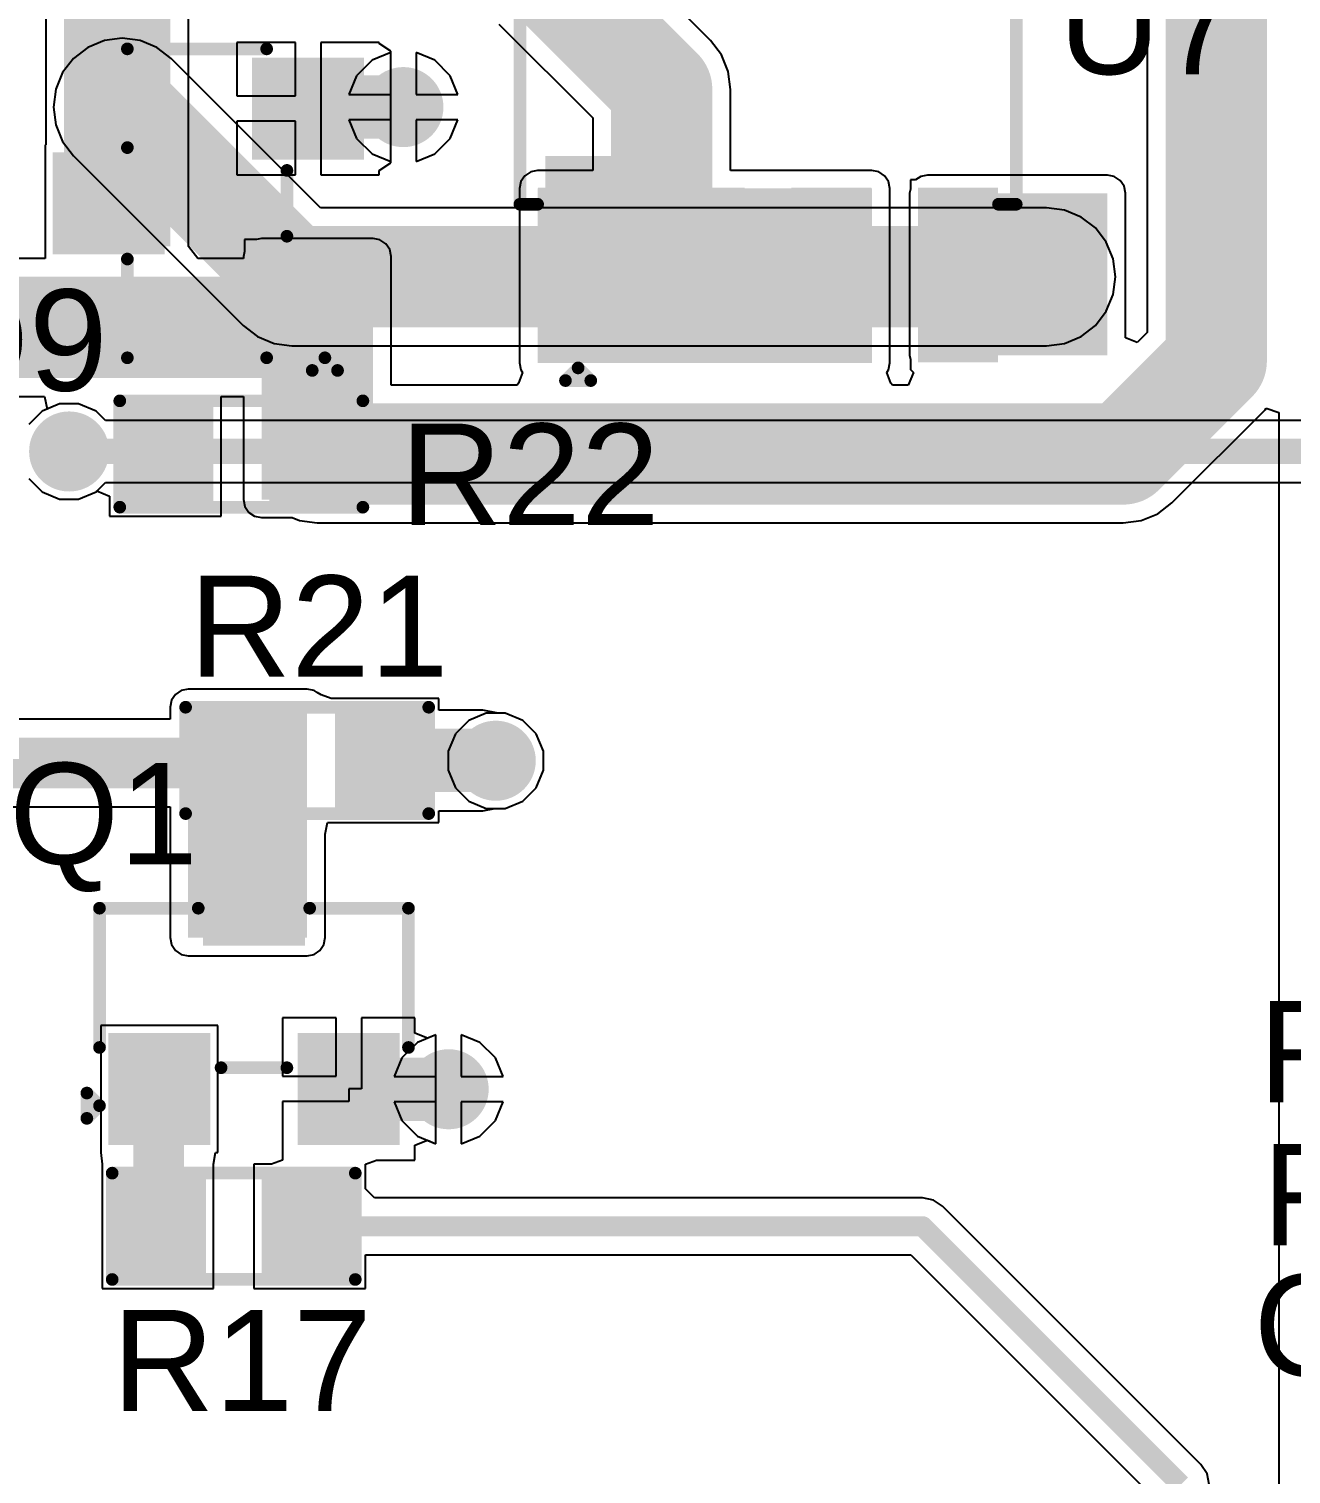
# Model space of a CAD drawing. Header units: millimetres. Extents: x -11 to 156, y -11 to 109.
# Drawn here: x 85.22 to 97.88, y 28.05 to 42.54 of the extents above; entities that cross this region are included whole.
import ezdxf

# ---------------------------------------------------------------- set-up
doc = ezdxf.new("R2010")
doc.units = ezdxf.units.MM
for name, color, linetype in [('BottomLayer', 5, 'Continuous'), ('BottomSolder', 6, 'Continuous'), ('TopLayer', 1, 'Continuous'), ('TopOverlay', 2, 'Continuous'), ('TopPaste', 8, 'Continuous'), ('TopSolder', 216, 'Continuous'), ('ViaHoleLayer', 16, 'Continuous')]:
    doc.layers.add(name, color=color, linetype=linetype)
doc.styles.add('Arial', font='', dxfattribs={"height": 0.2})
doc.styles.get('Arial').set_extended_font_data('Arial')

# ---------------------------------------------------------------- blocks, each defined once
blk = doc.blocks.new('SOIC_8_10')
at = {"layer": 'TopLayer'}
for points in [[(-1.92499996, 2.2049994), (-1.92499996, 1.6050006), (-3.474999399999999, 1.6050006), (-3.474999399999999, 2.2049994)], [(3.474999399999999, 2.2049994), (3.474999399999999, 1.6050006), (1.92499996, 1.6050006), (1.92499996, 2.2049994)], [(-1.92499996, 0.9349994), (-1.92499996, 0.3350006), (-3.474999399999999, 0.3350006), (-3.474999399999999, 0.9349994)], [(3.474999399999999, 0.9349994), (3.474999399999999, 0.3350006), (1.92499996, 0.3350006), (1.92499996, 0.9349994)], [(-1.92499996, -0.3350006), (-1.92499996, -0.9349994), (-3.474999399999999, -0.9349994), (-3.474999399999999, -0.3350006)], [(3.474999399999999, -0.3350006), (3.474999399999999, -0.9349994), (1.92499996, -0.9349994), (1.92499996, -0.3350006)], [(-1.92499996, -1.6050006), (-1.92499996, -2.2049994), (-3.474999399999999, -2.2049994), (-3.474999399999999, -1.6050006)], [(3.474999399999999, -1.6050006), (3.474999399999999, -2.2049994), (1.92499996, -2.2049994), (1.92499996, -1.6050006)]]:
    blk.add_hatch(color=1, dxfattribs=at).paths.add_polyline_path(points)
at = {"layer": 'TopOverlay'}
blk.add_hatch(color=2, dxfattribs=at).paths.add_polyline_path([(-1.83662574, 1.57479746), (-1.50642574, 1.57479746), (-1.50642574, 2.23519746), (-1.83662574, 2.23519746)])
at = {"layer": 'TopPaste'}
for points in [[(-1.92499996, 2.2049994), (-1.92499996, 1.6050006), (-3.474999399999999, 1.6050006), (-3.474999399999999, 2.2049994)], [(3.474999399999999, 2.2049994), (3.474999399999999, 1.6050006), (1.92499996, 1.6050006), (1.92499996, 2.2049994)], [(-1.92499996, 0.9349994), (-1.92499996, 0.3350006), (-3.474999399999999, 0.3350006), (-3.474999399999999, 0.9349994)], [(3.474999399999999, 0.9349994), (3.474999399999999, 0.3350006), (1.92499996, 0.3350006), (1.92499996, 0.9349994)], [(-1.92499996, -0.3350006), (-1.92499996, -0.9349994), (-3.474999399999999, -0.9349994), (-3.474999399999999, -0.3350006)], [(3.474999399999999, -0.3350006), (3.474999399999999, -0.9349994), (1.92499996, -0.9349994), (1.92499996, -0.3350006)], [(-1.92499996, -1.6050006), (-1.92499996, -2.2049994), (-3.474999399999999, -2.2049994), (-3.474999399999999, -1.6050006)], [(3.474999399999999, -1.6050006), (3.474999399999999, -2.2049994), (1.92499996, -2.2049994), (1.92499996, -1.6050006)]]:
    blk.add_hatch(color=8, dxfattribs=at).paths.add_polyline_path(points)
at = {"layer": 'TopSolder'}
for points in [[(-1.82339996, 2.3065994), (-1.82339996, 1.5034006), (-3.5765994, 1.5034006), (-3.5765994, 2.3065994)], [(3.5765994, 2.3065994), (3.5765994, 1.5034006), (1.82339996, 1.5034006), (1.82339996, 2.3065994)], [(-1.82339996, 1.0365994), (-1.82339996, 0.2334006000000001), (-3.5765994, 0.2334005999999999), (-3.5765994, 1.0365994)], [(3.5765994, 1.0365994), (3.5765994, 0.2334006000000001), (1.82339996, 0.2334005999999999), (1.82339996, 1.0365994)], [(-1.82339996, -0.2334005999999999), (-1.82339996, -1.0365994), (-3.5765994, -1.0365994), (-3.5765994, -0.2334006000000001)], [(3.5765994, -0.2334005999999999), (3.5765994, -1.0365994), (1.82339996, -1.0365994), (1.82339996, -0.2334006000000001)], [(-1.82339996, -1.5034006), (-1.82339996, -2.3065994), (-3.5765994, -2.3065994), (-3.5765994, -1.5034006)], [(3.5765994, -1.5034006), (3.5765994, -2.3065994), (1.82339996, -2.3065994), (1.82339996, -1.5034006)]]:
    blk.add_hatch(color=216, dxfattribs=at).paths.add_polyline_path(points)
at = {"layer": 'TopOverlay', "const_width": 0.127}
for points in [[(-1.990598, 2.4892), (1.990598, 2.4892)], [(-1.990598, 2.4892), (-1.990598, 2.3114)], [(1.990598, 2.4892), (1.990598, 2.3114)], [(-3.759199999999999, 2.032), (-3.759199999999999, 1.778)], [(-3.759199999999999, 2.032), (-3.6322, 1.905)], [(-3.6322, 1.905), (-3.759199999999999, 1.778)], [(-1.990598, -2.3114), (-1.990598, -2.4892)], [(1.990598, -2.3114), (1.990598, -2.4892)], [(-1.990598, -2.4892), (1.990598, -2.4892)]]:
    blk.add_lwpolyline(points, dxfattribs=at)
at = {"layer": 'TopOverlay', "const_width": 0.0635}
for points in [[(-2.022348, 2.4892, 1), (-1.958848, 2.4892, 1)], [(-2.022348, 2.4892, 1), (-1.958848, 2.4892, 1)], [(1.958848, 2.4892, 1), (2.022348, 2.4892, 1)], [(1.958848, 2.4892, 1), (2.022348, 2.4892, 1)], [(-2.022348, 2.3114, 1), (-1.958848, 2.3114, 1)], [(1.958848, 2.3114, 1), (2.022348, 2.3114, 1)], [(-3.79095, 2.032, 1), (-3.72745, 2.032, 1)], [(-3.79095, 2.032, 1), (-3.72745, 2.032, 1)], [(-3.663949999999999, 1.905, 1), (-3.600449999999999, 1.905, 1)], [(-3.663949999999999, 1.905, 1), (-3.600449999999999, 1.905, 1)], [(-3.79095, 1.778, 1), (-3.72745, 1.778, 1)], [(-3.79095, 1.778, 1), (-3.72745, 1.778, 1)], [(-2.022348, -2.3114, 1), (-1.958848, -2.3114, 1)], [(1.958848, -2.3114, 1), (2.022348, -2.3114, 1)], [(-2.022348, -2.4892, 1), (-1.958848, -2.4892, 1)], [(-2.022348, -2.4892, 1), (-1.958848, -2.4892, 1)], [(1.958848, -2.4892, 1), (2.022348, -2.4892, 1)], [(1.958848, -2.4892, 1), (2.022348, -2.4892, 1)]]:
    blk.add_lwpolyline(points, format="xyb", close=True, dxfattribs=at)
blk = doc.blocks.new('R___0603_38')
at = {"layer": 'TopLayer'}
for points in [[(-0.3809999999999999, 0.4445), (-0.3809999999999999, -0.4445), (-1.143, -0.4445), (-1.143, 0.4445)], [(1.143, 0.4445), (1.143, -0.4445), (0.3809999999999999, -0.4445), (0.3809999999999999, 0.4445)]]:
    blk.add_hatch(color=1, dxfattribs=at).paths.add_polyline_path(points)
at = {"layer": 'TopPaste'}
for points in [[(-0.3809999999999999, 0.4445), (-0.3809999999999999, -0.4445), (-1.143, -0.4445), (-1.143, 0.4445)], [(1.143, 0.4445), (1.143, -0.4445), (0.3809999999999999, -0.4445), (0.3809999999999999, 0.4445)]]:
    blk.add_hatch(color=8, dxfattribs=at).paths.add_polyline_path(points)
at = {"layer": 'TopSolder'}
for points in [[(-0.2794, 0.5460999999999999), (-0.2794, -0.5460999999999999), (-1.2446, -0.5460999999999999), (-1.2446, 0.5460999999999999)], [(1.2446, 0.5460999999999999), (1.2446, -0.5460999999999999), (0.2794, -0.5460999999999999), (0.2794, 0.5460999999999999)]]:
    blk.add_hatch(color=216, dxfattribs=at).paths.add_polyline_path(points)
at = {"layer": 'TopOverlay', "const_width": 0.127}
for points in [[(1.2192, 0.5334), (-1.2192, 0.5334)], [(-1.2192, 0.5334), (-1.2192, -0.5334)], [(1.2192, 0.5334), (1.2192, -0.5334)], [(1.2192, -0.5334), (-1.2192, -0.5334)]]:
    blk.add_lwpolyline(points, dxfattribs=at)
at = {"layer": 'TopOverlay', "const_width": 0.0635}
for points in [[(-1.25095, 0.5334, 1), (-1.18745, 0.5334, 1)], [(-1.25095, 0.5334, 1), (-1.18745, 0.5334, 1)], [(1.18745, 0.5334, 1), (1.25095, 0.5334, 1)], [(1.18745, 0.5334, 1), (1.25095, 0.5334, 1)], [(-1.25095, -0.5334, 1), (-1.18745, -0.5334, 1)], [(-1.25095, -0.5334, 1), (-1.18745, -0.5334, 1)], [(1.18745, -0.5334, 1), (1.25095, -0.5334, 1)], [(1.18745, -0.5334, 1), (1.25095, -0.5334, 1)]]:
    blk.add_lwpolyline(points, format="xyb", close=True, dxfattribs=at)
blk = doc.blocks.new('R___0603_39')
at = {"layer": 'TopLayer'}
for points in [[(-0.3809999999999999, 0.4445), (-0.3810000000000001, -0.4445), (-1.143, -0.4445), (-1.143, 0.4445)], [(1.143, 0.4445), (1.143, -0.4445), (0.3809999999999999, -0.4445), (0.3810000000000001, 0.4445)]]:
    blk.add_hatch(color=1, dxfattribs=at).paths.add_polyline_path(points)
at = {"layer": 'TopPaste'}
for points in [[(-0.3809999999999999, 0.4445), (-0.3810000000000001, -0.4445), (-1.143, -0.4445), (-1.143, 0.4445)], [(1.143, 0.4445), (1.143, -0.4445), (0.3809999999999999, -0.4445), (0.3810000000000001, 0.4445)]]:
    blk.add_hatch(color=8, dxfattribs=at).paths.add_polyline_path(points)
at = {"layer": 'TopSolder'}
for points in [[(-0.2793999999999999, 0.5460999999999999), (-0.2794, -0.5461), (-1.2446, -0.5460999999999999), (-1.2446, 0.5461)], [(1.2446, 0.5460999999999999), (1.2446, -0.5461), (0.2793999999999999, -0.5460999999999999), (0.2794, 0.5461)]]:
    blk.add_hatch(color=216, dxfattribs=at).paths.add_polyline_path(points)
at = {"layer": 'TopOverlay', "const_width": 0.127}
for points in [[(-1.2192, -0.5334), (-1.2192, 0.5334)], [(-1.2192, 0.5334), (1.2192, 0.5334)], [(1.2192, -0.5334), (1.2192, 0.5334)], [(-1.2192, -0.5334), (1.2192, -0.5334)]]:
    blk.add_lwpolyline(points, dxfattribs=at)
at = {"layer": 'TopOverlay', "const_width": 0.0635}
for points in [[(-1.25095, 0.5334, 1), (-1.18745, 0.5334, 1)], [(-1.25095, 0.5334, 1), (-1.18745, 0.5334, 1)], [(1.18745, 0.5334, 1), (1.25095, 0.5334, 1)], [(1.18745, 0.5334, 1), (1.25095, 0.5334, 1)], [(-1.25095, -0.5334, 1), (-1.18745, -0.5334, 1)], [(-1.25095, -0.5334, 1), (-1.18745, -0.5334, 1)], [(1.18745, -0.5334, 1), (1.25095, -0.5334, 1)], [(1.18745, -0.5334, 1), (1.25095, -0.5334, 1)]]:
    blk.add_lwpolyline(points, format="xyb", close=True, dxfattribs=at)
blk = doc.blocks.new('R___0603_43')
at = {"layer": 'TopLayer'}
for points in [[(-0.3809999999999999, 0.4445), (-0.3810000000000001, -0.4445), (-1.143, -0.4445), (-1.143, 0.4445)], [(1.143, 0.4445), (1.143, -0.4445), (0.3809999999999999, -0.4445), (0.3810000000000001, 0.4445)]]:
    blk.add_hatch(color=1, dxfattribs=at).paths.add_polyline_path(points)
at = {"layer": 'TopPaste'}
for points in [[(-0.3809999999999999, 0.4445), (-0.3810000000000001, -0.4445), (-1.143, -0.4445), (-1.143, 0.4445)], [(1.143, 0.4445), (1.143, -0.4445), (0.3809999999999999, -0.4445), (0.3810000000000001, 0.4445)]]:
    blk.add_hatch(color=8, dxfattribs=at).paths.add_polyline_path(points)
at = {"layer": 'TopSolder'}
for points in [[(-0.2793999999999999, 0.5460999999999999), (-0.2794, -0.5461), (-1.2446, -0.5460999999999999), (-1.2446, 0.5461)], [(1.2446, 0.5460999999999999), (1.2446, -0.5461), (0.2793999999999999, -0.5460999999999999), (0.2794, 0.5461)]]:
    blk.add_hatch(color=216, dxfattribs=at).paths.add_polyline_path(points)
at = {"layer": 'TopOverlay', "const_width": 0.127}
for points in [[(-1.2192, -0.5334), (-1.2192, 0.5334)], [(-1.2192, 0.5334), (1.2192, 0.5334)], [(1.2192, -0.5334), (1.2192, 0.5334)], [(-1.2192, -0.5334), (1.2192, -0.5334)]]:
    blk.add_lwpolyline(points, dxfattribs=at)
at = {"layer": 'TopOverlay', "const_width": 0.0635}
for points in [[(-1.25095, 0.5334, 1), (-1.18745, 0.5334, 1)], [(-1.25095, 0.5334, 1), (-1.18745, 0.5334, 1)], [(1.18745, 0.5334, 1), (1.25095, 0.5334, 1)], [(1.18745, 0.5334, 1), (1.25095, 0.5334, 1)], [(-1.25095, -0.5334, 1), (-1.18745, -0.5334, 1)], [(-1.25095, -0.5334, 1), (-1.18745, -0.5334, 1)], [(1.18745, -0.5334, 1), (1.25095, -0.5334, 1)], [(1.18745, -0.5334, 1), (1.25095, -0.5334, 1)]]:
    blk.add_lwpolyline(points, format="xyb", close=True, dxfattribs=at)
blk = doc.blocks.new('SOT_23_57')
at = {"layer": 'TopLayer'}
for points in [[(-0.41000045, 1.46000089), (0.41000045, 1.46000089), (0.41000045, 0.54000019), (-0.41000045, 0.54000019)], [(-1.36000109, -0.54000019), (-0.54000019, -0.54000019), (-0.54000019, -1.46000089), (-1.36000109, -1.46000089)], [(0.54000019, -0.54000019), (1.36000109, -0.54000019), (1.36000109, -1.46000089), (0.54000019, -1.46000089)]]:
    blk.add_hatch(color=1, dxfattribs=at).paths.add_polyline_path(points)
at = {"layer": 'TopPaste'}
for points in [[(-0.41000045, 1.46000089), (0.41000045, 1.46000089), (0.41000045, 0.54000019), (-0.41000045, 0.54000019)], [(-1.36000109, -0.54000019), (-0.54000019, -0.54000019), (-0.54000019, -1.46000089), (-1.36000109, -1.46000089)], [(0.54000019, -0.54000019), (1.36000109, -0.54000019), (1.36000109, -1.46000089), (0.54000019, -1.46000089)]]:
    blk.add_hatch(color=8, dxfattribs=at).paths.add_polyline_path(points)
at = {"layer": 'TopSolder'}
for points in [[(-0.51160045, 1.56160089), (0.51160045, 1.56160089), (0.51160045, 0.43840019), (-0.51160045, 0.43840019)], [(-1.46160109, -0.43840019), (-0.43840019, -0.43840019), (-0.43840019, -1.56160089), (-1.46160109, -1.56160089)], [(0.43840019, -0.43840019), (1.46160109, -0.43840019), (1.46160109, -1.56160089), (0.43840019, -1.56160089)]]:
    blk.add_hatch(color=216, dxfattribs=at).paths.add_polyline_path(points)
at = {"layer": 'TopOverlay', "const_width": 0.127}
for points in [[(-1.5494, 0.8128), (-1.5494, -0.5841999999999999)], [(-1.5494, 0.8128), (-0.5588, 0.8128)], [(0.5588, 0.8128), (1.5494, 0.8128)], [(1.5494, 0.8128), (1.5494, -0.5841999999999999)], [(-0.3302, -0.7874), (0.3302, -0.7874)], [(-1.6764, -1.0414), (-1.5494, -1.1684)], [(-1.6764, -1.0414), (-1.6764, -1.2954)], [(-1.5494, -1.1684), (-1.6764, -1.2954)]]:
    blk.add_lwpolyline(points, dxfattribs=at)
at = {"layer": 'TopOverlay', "const_width": 0.0635}
for points in [[(-1.58115, 0.8128, 1), (-1.51765, 0.8128, 1)], [(-1.58115, 0.8128, 1), (-1.51765, 0.8128, 1)], [(-0.5905499999999999, 0.8128, 1), (-0.52705, 0.8128, 1)], [(0.52705, 0.8128, 1), (0.5905499999999999, 0.8128, 1)], [(1.51765, 0.8128, 1), (1.58115, 0.8128, 1)], [(1.51765, 0.8128, 1), (1.58115, 0.8128, 1)], [(-1.58115, -0.5841999999999999, 1), (-1.51765, -0.5841999999999999, 1)], [(1.51765, -0.5841999999999999, 1), (1.58115, -0.5841999999999999, 1)], [(-0.36195, -0.7874, 1), (-0.29845, -0.7874, 1)], [(0.29845, -0.7874, 1), (0.36195, -0.7874, 1)], [(-1.70815, -1.0414, 1), (-1.64465, -1.0414, 1)], [(-1.70815, -1.0414, 1), (-1.64465, -1.0414, 1)], [(-1.58115, -1.1684, 1), (-1.51765, -1.1684, 1)], [(-1.58115, -1.1684, 1), (-1.51765, -1.1684, 1)], [(-1.70815, -1.2954, 1), (-1.64465, -1.2954, 1)], [(-1.70815, -1.2954, 1), (-1.64465, -1.2954, 1)]]:
    blk.add_lwpolyline(points, format="xyb", close=True, dxfattribs=at)
blk = doc.blocks.new('SOT_23_63')
at = {"layer": 'TopLayer'}
for points in [[(-0.41000045, 1.46000089), (0.41000045, 1.46000089), (0.41000045, 0.54000019), (-0.41000045, 0.54000019)], [(-1.36000109, -0.54000019), (-0.54000019, -0.54000019), (-0.54000019, -1.46000089), (-1.36000109, -1.46000089)], [(0.54000019, -0.54000019), (1.36000109, -0.54000019), (1.36000109, -1.46000089), (0.54000019, -1.46000089)]]:
    blk.add_hatch(color=1, dxfattribs=at).paths.add_polyline_path(points)
at = {"layer": 'TopPaste'}
for points in [[(-0.41000045, 1.46000089), (0.41000045, 1.46000089), (0.41000045, 0.54000019), (-0.41000045, 0.54000019)], [(-1.36000109, -0.54000019), (-0.54000019, -0.54000019), (-0.54000019, -1.46000089), (-1.36000109, -1.46000089)], [(0.54000019, -0.54000019), (1.36000109, -0.54000019), (1.36000109, -1.46000089), (0.54000019, -1.46000089)]]:
    blk.add_hatch(color=8, dxfattribs=at).paths.add_polyline_path(points)
at = {"layer": 'TopSolder'}
for points in [[(-0.51160045, 1.56160089), (0.51160045, 1.56160089), (0.51160045, 0.43840019), (-0.51160045, 0.43840019)], [(-1.46160109, -0.43840019), (-0.43840019, -0.43840019), (-0.43840019, -1.56160089), (-1.46160109, -1.56160089)], [(0.43840019, -0.43840019), (1.46160109, -0.43840019), (1.46160109, -1.56160089), (0.43840019, -1.56160089)]]:
    blk.add_hatch(color=216, dxfattribs=at).paths.add_polyline_path(points)
at = {"layer": 'TopOverlay', "const_width": 0.127}
for points in [[(-1.5494, 0.8128), (-0.5588, 0.8128)], [(-1.5494, -0.5841999999999999), (-1.5494, 0.8128)], [(0.5588, 0.8128), (1.5494, 0.8128)], [(1.5494, -0.5841999999999999), (1.5494, 0.8128)], [(-0.3302, -0.7874), (0.3302, -0.7874)], [(-1.6764, -1.2954), (-1.6764, -1.0414)], [(-1.6764, -1.0414), (-1.5494, -1.1684)], [(-1.6764, -1.2954), (-1.5494, -1.1684)]]:
    blk.add_lwpolyline(points, dxfattribs=at)
at = {"layer": 'TopOverlay', "const_width": 0.0635}
for points in [[(-1.58115, 0.8128, 1), (-1.51765, 0.8128, 1)], [(-1.58115, 0.8128, 1), (-1.51765, 0.8128, 1)], [(-0.5905499999999999, 0.8128, 1), (-0.52705, 0.8128, 1)], [(0.52705, 0.8128, 1), (0.5905499999999999, 0.8128, 1)], [(1.51765, 0.8128, 1), (1.58115, 0.8128, 1)], [(1.51765, 0.8128, 1), (1.58115, 0.8128, 1)], [(-1.58115, -0.5841999999999999, 1), (-1.51765, -0.5841999999999999, 1)], [(1.51765, -0.5841999999999999, 1), (1.58115, -0.5841999999999999, 1)], [(-0.36195, -0.7874, 1), (-0.29845, -0.7874, 1)], [(0.29845, -0.7874, 1), (0.36195, -0.7874, 1)], [(-1.70815, -1.0414, 1), (-1.64465, -1.0414, 1)], [(-1.70815, -1.0414, 1), (-1.64465, -1.0414, 1)], [(-1.58115, -1.1684, 1), (-1.51765, -1.1684, 1)], [(-1.58115, -1.1684, 1), (-1.51765, -1.1684, 1)], [(-1.70815, -1.2954, 1), (-1.64465, -1.2954, 1)], [(-1.70815, -1.2954, 1), (-1.64465, -1.2954, 1)]]:
    blk.add_lwpolyline(points, format="xyb", close=True, dxfattribs=at)

msp = doc.modelspace()

# ---------------------------------------------------------------- hatches: boundary and pattern name
at = {"layer": 'BottomLayer'}
h = msp.add_hatch(color=5, dxfattribs=at)
edge = h.paths.add_edge_path()
edge.add_arc((86.15679999999999, 41.7576), 0.2999994, 0, 360)
h = msp.add_hatch(color=5, dxfattribs=at)
edge = h.paths.add_edge_path()
edge.add_arc((88.97619999999999, 41.7576), 0.2999994, 0, 360)
h = msp.add_hatch(color=5, dxfattribs=at)
edge = h.paths.add_edge_path()
edge.add_arc((95.42779999999999, 40.0558), 0.2999994, 0, 360)
h = msp.add_hatch(color=5, dxfattribs=at)
edge = h.paths.add_edge_path()
edge.add_arc((85.62339999999999, 38.3032), 0.2999994, 0, 360)
h = msp.add_hatch(color=5, dxfattribs=at)
edge = h.paths.add_edge_path()
edge.add_arc((89.9024999, 35.20110054), 0.2999994, 0, 360)
h = msp.add_hatch(color=5, dxfattribs=at)
edge = h.paths.add_edge_path()
edge.add_arc((89.43010053999998, 31.90569946), 0.2999994, 0, 360)
at = {"layer": 'BottomSolder'}
h = msp.add_hatch(color=6, dxfattribs=at)
edge = h.paths.add_edge_path()
edge.add_arc((86.15679999999999, 41.7576), 0.4015993999999999, 0, 360)
h = msp.add_hatch(color=6, dxfattribs=at)
edge = h.paths.add_edge_path()
edge.add_arc((88.97619999999999, 41.7576), 0.4015993999999999, 0, 360)
h = msp.add_hatch(color=6, dxfattribs=at)
edge = h.paths.add_edge_path()
edge.add_arc((95.42779999999999, 40.0558), 0.4015993999999999, 0, 360)
h = msp.add_hatch(color=6, dxfattribs=at)
edge = h.paths.add_edge_path()
edge.add_arc((85.62339999999999, 38.3032), 0.4015993999999999, 0, 360)
h = msp.add_hatch(color=6, dxfattribs=at)
edge = h.paths.add_edge_path()
edge.add_arc((89.9024999, 35.20110054), 0.4015993999999999, 0, 360)
h = msp.add_hatch(color=6, dxfattribs=at)
edge = h.paths.add_edge_path()
edge.add_arc((89.43010053999998, 31.90569946), 0.4015993999999999, 0, 360)
at = {"layer": 'TopLayer'}
for points in [[(85.5726, 40.3606), (86.6394, 40.3606), (86.6394, 45.1358), (85.5726, 45.1358)], [(90.3224, 39.19219999999999), (93.6752, 39.19219999999999), (93.6752, 40.9414472), (90.3224, 40.9414472)], [(94.234, 39.2684), (96.0374, 39.2684), (96.0374, 40.894), (94.234, 40.894)], [(87.5538, 37.8206), (88.67139999999999, 37.8206), (88.67139999999999, 40.259), (87.5538, 40.259)], [(86.8172, 33.4264), (88.011, 33.4264), (88.011, 35.7378), (86.8172, 35.7378)]]:
    msp.add_hatch(color=1, dxfattribs=at).paths.add_polyline_path(points)
h = msp.add_hatch(color=1, dxfattribs=at)
edge = h.paths.add_edge_path()
edge.add_arc((86.15679999999999, 41.7576), 0.2999994, 0, 360)
h = msp.add_hatch(color=1, dxfattribs=at)
edge = h.paths.add_edge_path()
edge.add_arc((88.97619999999999, 41.7576), 0.2999994, 0, 360)
h = msp.add_hatch(color=1, dxfattribs=at)
edge = h.paths.add_edge_path()
edge.add_arc((95.42779999999999, 40.0558), 0.2999994, 0, 360)
h = msp.add_hatch(color=1, dxfattribs=at)
edge = h.paths.add_edge_path()
edge.add_arc((85.62339999999999, 38.3032), 0.2999994, 0, 360)
h = msp.add_hatch(color=1, dxfattribs=at)
edge = h.paths.add_edge_path()
edge.add_arc((89.9024999, 35.20110054), 0.2999994, 0, 360)
h = msp.add_hatch(color=1, dxfattribs=at)
edge = h.paths.add_edge_path()
edge.add_arc((89.43010053999998, 31.90569946), 0.2999994, 0, 360)
at = {"layer": 'TopSolder'}
h = msp.add_hatch(color=216, dxfattribs=at)
edge = h.paths.add_edge_path()
edge.add_arc((86.15679999999999, 41.7576), 0.4015993999999999, 0, 360)
h = msp.add_hatch(color=216, dxfattribs=at)
edge = h.paths.add_edge_path()
edge.add_arc((88.97619999999999, 41.7576), 0.4015993999999999, 0, 360)
h = msp.add_hatch(color=216, dxfattribs=at)
edge = h.paths.add_edge_path()
edge.add_arc((95.42779999999999, 40.0558), 0.4015993999999999, 0, 360)
h = msp.add_hatch(color=216, dxfattribs=at)
edge = h.paths.add_edge_path()
edge.add_arc((85.62339999999999, 38.3032), 0.4015993999999999, 0, 360)
h = msp.add_hatch(color=216, dxfattribs=at)
edge = h.paths.add_edge_path()
edge.add_arc((89.9024999, 35.20110054), 0.4015993999999999, 0, 360)
h = msp.add_hatch(color=216, dxfattribs=at)
edge = h.paths.add_edge_path()
edge.add_arc((89.43010053999998, 31.90569946), 0.4015993999999999, 0, 360)
at = {"layer": 'ViaHoleLayer'}
h = msp.add_hatch(color=16, dxfattribs=at)
edge = h.paths.add_edge_path()
edge.add_arc((86.15679999999999, 41.7576), 0.1499997, 0, 360)
h = msp.add_hatch(color=16, dxfattribs=at)
edge = h.paths.add_edge_path()
edge.add_arc((88.97619999999999, 41.7576), 0.1499997, 0, 360)
h = msp.add_hatch(color=16, dxfattribs=at)
edge = h.paths.add_edge_path()
edge.add_arc((95.42779999999999, 40.0558), 0.1499997, 0, 360)
h = msp.add_hatch(color=16, dxfattribs=at)
edge = h.paths.add_edge_path()
edge.add_arc((85.62339999999999, 38.3032), 0.1499997, 0, 360)
h = msp.add_hatch(color=16, dxfattribs=at)
edge = h.paths.add_edge_path()
edge.add_arc((89.9024999, 35.20110054), 0.1499997, 0, 360)
h = msp.add_hatch(color=16, dxfattribs=at)
edge = h.paths.add_edge_path()
edge.add_arc((89.43010053999998, 31.90569946), 0.1499997, 0, 360)

# ---------------------------------------------------------------- linework, layer by layer
at = {"layer": 'BottomLayer'}
for p, q in [((85.81094089999999, 42.3566463), (85.66768236, 42.24671764)), ((85.97777063999999, 42.42574954), (85.81094089999999, 42.3566463)), ((86.15679999999999, 42.44931566), (85.97777063999999, 42.42574954)), ((86.33582935999999, 42.42574954), (86.15679999999999, 42.44931566)), ((86.50265909999999, 42.3566463), (86.33582935999999, 42.42574954)), ((86.64591764, 42.24671764), (86.50265909999999, 42.3566463)), ((85.66768236, 42.24671764), (85.55775369999999, 42.1034591)), ((88.14511707999999, 40.74751819999999), (86.64591764, 42.24671764)), ((88.66238554, 42.2272587), (88.5065413, 42.07141446)), ((88.8492, 42.3046398), (88.66238554, 42.2272587)), ((88.8492, 41.8846), (88.8492, 42.3046398)), ((89.29001446, 42.2272587), (89.1032, 42.3046398)), ((89.1032, 42.3046398), (89.1032, 41.8846)), ((89.4458587, 42.07141446), (89.29001446, 42.2272587)), ((85.55775369999999, 42.1034591), (85.48865045999999, 41.93662936)), ((88.5065413, 42.07141446), (88.4291602, 41.8846)), ((89.5232398, 41.8846), (89.4458587, 42.07141446)), ((85.48865045999999, 41.93662936), (85.46508433999999, 41.7576)), ((85.46508433999999, 41.7576), (85.48865045999999, 41.57857064)), ((88.4291602, 41.8846), (88.8492, 41.8846)), ((89.1032, 41.8846), (89.5232398, 41.8846)), ((88.8492, 41.6306), (88.4291602, 41.6306)), ((88.4291602, 41.6306), (88.5065413, 41.44378554)), ((88.8492, 41.2105602), (88.8492, 41.6306)), ((89.5232398, 41.6306), (89.1032, 41.6306)), ((89.1032, 41.6306), (89.1032, 41.2105602)), ((89.4458587, 41.44378554), (89.5232398, 41.6306)), ((85.48865045999999, 41.57857064), (85.55775369999999, 41.4117409)), ((85.55775369999999, 41.4117409), (85.66768236, 41.26848236)), ((88.5065413, 41.44378554), (88.66238554, 41.28794129999999)), ((89.29001446, 41.28794129999999), (89.4458587, 41.44378554)), ((85.66768236, 41.26848236), (87.36948235999999, 39.56668235999999)), ((88.66238554, 41.28794129999999), (88.8492, 41.2105602)), ((89.1032, 41.2105602), (89.29001446, 41.28794129999999)), ((95.42779999999999, 40.74751819999999), (88.14511707999999, 40.74751819999999)), ((95.60682935999999, 40.72394954), (95.42779999999999, 40.74751819999999)), ((95.77365909999999, 40.6548463), (95.60682935999999, 40.72394954)), ((95.91691764, 40.54491764), (95.77365909999999, 40.6548463)), ((96.02684629999999, 40.4016591), (95.91691764, 40.54491764)), ((96.09594954, 40.23482935999999), (96.02684629999999, 40.4016591)), ((96.11951819999999, 40.0558), (96.09594954, 40.23482935999999)), ((96.09594954, 39.87677064), (96.11951819999999, 40.0558)), ((96.02684629999999, 39.7099409), (96.09594954, 39.87677064)), ((95.91691764, 39.56668235999999), (96.02684629999999, 39.7099409)), ((87.36948235999999, 39.56668235999999), (87.5127409, 39.4567537)), ((87.5127409, 39.4567537), (87.67957064, 39.38765046)), ((95.60682935999999, 39.38765046), (95.77365909999999, 39.4567537)), ((95.77365909999999, 39.4567537), (95.91691764, 39.56668235999999)), ((87.67957064, 39.38765046), (87.8586, 39.36408179999999)), ((87.8586, 39.36408179999999), (95.42779999999999, 39.36408179999999)), ((95.42779999999999, 39.36408179999999), (95.60682935999999, 39.38765046)), ((85.35274775999999, 38.70825888), (85.21834112, 38.57385224)), ((85.52836082, 38.7809994), (85.35274775999999, 38.70825888)), ((85.71843917999999, 38.7809994), (85.52836082, 38.7809994)), ((85.89405224, 38.70825888), (85.71843917999999, 38.7809994)), ((85.98833958, 38.61397154), (85.89405224, 38.70825888)), ((100.9142, 38.61397154), (85.98833958, 38.61397154)), ((85.21834112, 38.03254776), (85.35274775999999, 37.89814112)), ((85.89405224, 37.89814112), (85.98833958, 37.99242846)), ((85.98833958, 37.99242846), (100.78547534, 37.99242846)), ((85.35274775999999, 37.89814112), (85.52836082, 37.8254006)), ((85.71843917999999, 37.8254006), (85.89405224, 37.89814112)), ((85.52836082, 37.8254006), (85.71843917999999, 37.8254006)), ((89.80746072, 35.67889993999999), (89.63184766, 35.60615942)), ((89.99753908, 35.67889993999999), (89.80746072, 35.67889993999999)), ((90.17315214, 35.60615942), (89.99753908, 35.67889993999999)), ((89.63184766, 35.60615942), (89.49744102, 35.47175278)), ((90.30755878, 35.47175278), (90.17315214, 35.60615942)), ((89.49744102, 35.47175278), (89.4247005, 35.29613972)), ((90.38029929999999, 35.29613972), (90.30755878, 35.47175278)), ((89.4247005, 35.29613972), (89.4247005, 35.10606136)), ((90.38029929999999, 35.10606136), (90.38029929999999, 35.29613972)), ((89.4247005, 35.10606136), (89.49744102, 34.93044829999999)), ((90.30755878, 34.93044829999999), (90.38029929999999, 35.10606136)), ((89.49744102, 34.93044829999999), (89.63184766, 34.79604165999999)), ((89.63184766, 34.79604165999999), (89.80746072, 34.72330114)), ((89.99753908, 34.72330114), (90.17315214, 34.79604165999999)), ((90.17315214, 34.79604165999999), (90.30755878, 34.93044829999999)), ((89.80746072, 34.72330114), (89.99753908, 34.72330114)), ((89.11628608, 32.37535816), (88.96044183999999, 32.21951392)), ((89.30310053999999, 32.45273926), (89.11628608, 32.37535816)), ((89.30310053999999, 32.03269946), (89.30310053999999, 32.45273926)), ((89.74391499999999, 32.37535816), (89.55710054, 32.45273926)), ((89.55710054, 32.45273926), (89.55710054, 32.03269946)), ((89.89975924, 32.21951392), (89.74391499999999, 32.37535816)), ((88.96044183999999, 32.21951392), (88.88306073999999, 32.03269946)), ((89.97714034, 32.03269946), (89.89975924, 32.21951392)), ((88.88306073999999, 32.03269946), (89.30310053999999, 32.03269946)), ((89.55710054, 32.03269946), (89.97714034, 32.03269946)), ((89.30310053999999, 31.77869946), (88.88306073999999, 31.77869946)), ((88.88306073999999, 31.77869946), (88.96044183999999, 31.591885)), ((89.30310053999999, 31.35865966), (89.30310053999999, 31.77869946)), ((89.97714034, 31.77869946), (89.55710054, 31.77869946)), ((89.55710054, 31.77869946), (89.55710054, 31.35865966)), ((89.89975924, 31.591885), (89.97714034, 31.77869946)), ((88.96044183999999, 31.591885), (89.11628608, 31.43604076)), ((89.74391499999999, 31.43604076), (89.89975924, 31.591885)), ((89.11628608, 31.43604076), (89.30310053999999, 31.35865966)), ((89.55710054, 31.35865966), (89.74391499999999, 31.43604076))]:
    msp.add_line(p, q, dxfattribs=at)
for points, const_width in [([(86.15679999999999, 41.7576), (87.8586, 40.0558)], 1.016), ([(87.8586, 40.0558), (95.42779999999999, 40.0558)], 1.016), ([(85.62339999999999, 38.3032), (100.9142, 38.3032)], 0.254)]:
    msp.add_lwpolyline(points, dxfattribs=dict(at, const_width=const_width))
for points, const_width in [([(85.9028, 41.7576, 1), (86.4108, 41.7576, 1)], 0.508), ([(87.60459999999999, 40.0558, 1), (88.11259999999999, 40.0558, 1)], 0.508), ([(87.60459999999999, 40.0558, 1), (88.11259999999999, 40.0558, 1)], 0.508), ([(95.17379999999999, 40.0558, 1), (95.6818, 40.0558, 1)], 0.508), ([(85.5599, 38.3032, 1), (85.6869, 38.3032, 1)], 0.127)]:
    msp.add_lwpolyline(points, format="xyb", close=True, dxfattribs=dict(at, const_width=const_width))
at = {"layer": 'TopLayer'}
for p, q in [((96.4378818, 54.60288292), (96.4378818, 39.49764769999999)), ((85.39131766, 45.0379211), (85.39131766, 41.38019918)), ((86.82068233999999, 40.36060254), (86.82068233999999, 43.9706766)), ((92.05612018, 42.4245151), (90.70991509999999, 43.77071764)), ((89.93428037999999, 42.58988179999999), (90.8752818, 41.64887784)), ((87.89340054, 42.40639982), (87.30640145999999, 42.40639982)), ((87.30640145999999, 42.40639982), (87.30640145999999, 41.86940063999999)), ((87.89340054, 41.86940063999999), (87.89340054, 42.40639982)), ((88.73439961999999, 42.40639982), (88.14740053999999, 42.40639982)), ((88.14740053999999, 42.40639982), (88.14740053999999, 41.74240064)), ((88.73439961999999, 42.39455326), (88.73439961999999, 42.40639982)), ((88.8492, 42.31784526), (88.73439961999999, 42.39455326)), ((92.16604629999999, 42.28125656), (92.05612018, 42.4245151)), ((88.8492, 41.7576), (88.8492, 42.31784526)), ((89.29001446, 42.2272587), (89.1032, 42.3046398)), ((89.1032, 42.3046398), (89.1032, 41.8846)), ((89.4458587, 42.07141446), (89.29001446, 42.2272587)), ((92.23514954, 42.11442682), (92.16604629999999, 42.28125656)), ((89.5232398, 41.8846), (89.4458587, 42.07141446)), ((92.25871819999999, 41.93539746), (92.23514954, 42.11442682)), ((92.25871819999999, 41.12273208), (92.25871819999999, 41.93539746)), ((87.30640145999999, 41.86940063999999), (87.89340054, 41.86940063999999)), ((88.8492, 41.19735473999999), (88.8492, 41.7576)), ((89.1032, 41.8846), (89.5232398, 41.8846)), ((87.89340054, 41.61540064), (87.30640145999999, 41.61540064)), ((87.30640145999999, 41.61540064), (87.30640145999999, 41.07840146)), ((87.89340054, 41.07840146), (87.89340054, 41.61540064)), ((88.14740053999999, 41.74240064), (88.14740053999999, 41.07840146)), ((89.5232398, 41.6306), (89.1032, 41.6306)), ((89.1032, 41.6306), (89.1032, 41.2105602)), ((89.4458587, 41.44378554), (89.5232398, 41.6306)), ((90.8752818, 41.64887784), (90.8752818, 41.12273208)), ((85.39131766, 41.38019918), (85.38260038, 41.38019918)), ((85.38260038, 41.38019918), (85.38260038, 40.2395182)), ((89.29001446, 41.28794129999999), (89.4458587, 41.44378554)), ((88.73439961999999, 41.12064674), (88.8492, 41.19735473999999)), ((89.1032, 41.2105602), (89.29001446, 41.28794129999999)), ((87.30640145999999, 41.07840146), (87.89340054, 41.07840146)), ((88.14740053999999, 41.07840146), (88.73439961999999, 41.07840146)), ((88.73439961999999, 41.07840146), (88.73439961999999, 41.12064674)), ((90.19421382, 41.06963592), (90.15491748, 41.01082222)), ((90.25302752, 41.10893226), (90.19421382, 41.06963592)), ((90.3224, 41.12273208), (90.25302752, 41.10893226)), ((90.8752818, 41.12273208), (90.3224, 41.12273208)), ((93.6752, 41.12273208), (92.25871819999999, 41.12273208)), ((93.74457248, 41.10893226), (93.6752, 41.12273208)), ((93.80338617999999, 41.06963592), (93.74457248, 41.10893226)), ((93.84268252, 41.01082222), (93.80338617999999, 41.06963592)), ((94.11212064, 41.02640004), (94.0610006, 41.02640004)), ((94.0610006, 41.02640004), (94.0610006, 40.93563821999999)), ((94.16462752, 41.06148252), (94.11212064, 41.02640004)), ((94.234, 41.07528234), (94.16462752, 41.06148252)), ((96.0374, 41.07528234), (94.234, 41.07528234)), ((96.10677247999999, 41.06148252), (96.0374, 41.07528234)), ((96.16558617999999, 41.02218618), (96.10677247999999, 41.06148252)), ((90.15491748, 41.01082222), (90.14111765999999, 40.94144974)), ((90.14111765999999, 40.94144974), (90.14111765999999, 39.19219999999999)), ((93.85648234, 40.94144974), (93.84268252, 41.01082222)), ((93.85648234, 39.19219999999999), (93.85648234, 40.94144974)), ((94.0610006, 40.93563821999999), (94.05271766, 40.894)), ((94.05271766, 40.894), (94.05271766, 39.2684)), ((96.20488251999998, 40.96337248), (96.16558617999999, 41.02218618)), ((96.21868234, 40.894), (96.20488251999998, 40.96337248)), ((96.21868234, 39.44438136), (96.21868234, 40.894)), ((86.91344821999999, 40.2395182), (86.82068233999999, 40.36060254)), ((87.38260145999999, 40.30969078), (87.37251766, 40.259)), ((87.50310922, 40.43019854), (87.38260145999999, 40.43019854)), ((87.38260145999999, 40.43019854), (87.38260145999999, 40.30969078)), ((87.5538, 40.44028234), (87.50310922, 40.43019854)), ((88.67139999999999, 40.44028234), (87.5538, 40.44028234)), ((88.74077247999999, 40.42648252), (88.67139999999999, 40.44028234)), ((88.79958617999999, 40.38718618), (88.74077247999999, 40.42648252)), ((88.83888252, 40.32837247999999), (88.79958617999999, 40.38718618)), ((88.85268234, 40.259), (88.83888252, 40.32837247999999)), ((85.38260038, 40.2395182), (75.49976009999999, 40.2395182)), ((87.37251766, 40.2395182), (86.91344821999999, 40.2395182)), ((87.37251766, 40.259), (87.37251766, 40.2395182)), ((88.85268234, 38.9695182), (88.85268234, 40.259)), ((96.3360151, 39.395781), (96.21868234, 39.44438136)), ((96.4378818, 39.49764769999999), (96.3360151, 39.395781)), ((90.14111765999999, 39.19219999999999), (90.15491748, 39.12282751999999)), ((93.84268252, 39.12282751999999), (93.85648234, 39.19219999999999)), ((94.05271766, 39.2684), (94.0610006, 39.22676178)), ((94.0610006, 39.22676178), (94.0610006, 39.1208006)), ((90.17249428, 39.0965182), (90.13138946, 38.98787985999999)), ((90.15491748, 39.12282751999999), (90.17249428, 39.0965182)), ((93.82510572, 39.0965182), (93.84268252, 39.12282751999999)), ((93.86621054, 38.98787985999999), (93.82510572, 39.0965182)), ((94.09157203999999, 39.0965182), (94.03989066, 38.9695182)), ((94.0610006, 39.1208006), (94.0666775, 39.1208006)), ((94.0666775, 39.1208006), (94.09157203999999, 39.0965182)), ((75.78627972, 38.8560818), (85.3777566, 38.8560818)), ((85.3777566, 38.8560818), (85.4030169, 38.7290818)), ((87.14739999999999, 37.6555), (87.14739999999999, 38.8560818)), ((87.14739999999999, 38.8560818), (87.37251766, 38.8560818)), ((87.37251766, 38.8560818), (87.37251766, 37.8206)), ((90.11623836, 38.9695182), (88.85268234, 38.9695182)), ((90.13138946, 38.98787985999999), (90.11623836, 38.9695182)), ((93.88136164, 38.9695182), (93.86621054, 38.98787985999999)), ((94.03989066, 38.9695182), (93.88136164, 38.9695182)), ((85.35274775999999, 38.70825888), (85.21834112, 38.57385224)), ((85.4030169, 38.7290818), (85.35274775999999, 38.70825888)), ((96.68538956, 37.78868236), (97.61872018, 38.72201044)), ((97.61872018, 38.72201044), (97.63162846, 38.73883286)), ((97.63162846, 38.73883286), (97.75862846, 38.69572144)), ((97.75862846, 38.69572144), (97.75862846, 24.62193958)), ((85.21834112, 38.03254776), (85.35274775999999, 37.89814112)), ((85.35274775999999, 37.89814112), (85.52836082, 37.8254006)), ((85.71843917999999, 37.8254006), (85.89405224, 37.89814112)), ((85.89405224, 37.89814112), (85.9028, 37.90688888)), ((85.9028, 37.90688888), (86.0298, 37.85428294)), ((86.0298, 37.85428294), (86.0298, 37.6555)), ((85.52836082, 37.8254006), (85.71843917999999, 37.8254006)), ((87.37251766, 37.8206), (87.38631747999999, 37.75122751999999)), ((87.38631747999999, 37.75122751999999), (87.42561382, 37.69241382)), ((87.42561382, 37.69241382), (87.48442752, 37.65311748)), ((96.54213101999999, 37.67875369999999), (96.68538956, 37.78868236)), ((86.0298, 37.6555), (87.14739999999999, 37.6555)), ((87.48442752, 37.65311748), (87.5538, 37.63931766)), ((87.5538, 37.63931766), (87.86194772, 37.63931766)), ((87.86194772, 37.63931766), (87.93357064, 37.60965046)), ((87.93357064, 37.60965046), (88.11259999999999, 37.5860818)), ((88.11259999999999, 37.5860818), (96.19627191999999, 37.5860818)), ((96.19627191999999, 37.5860818), (96.37530127999999, 37.60965046)), ((96.37530127999999, 37.60965046), (96.54213101999999, 37.67875369999999)), ((86.64971747999999, 35.80717248), (86.63591766, 35.7378)), ((86.68901381999999, 35.86598618), (86.64971747999999, 35.80717248)), ((86.74782752, 35.90528251999999), (86.68901381999999, 35.86598618)), ((86.8172, 35.91908234), (86.74782752, 35.90528251999999)), ((88.011, 35.91908234), (86.8172, 35.91908234)), ((88.08037248, 35.90528251999999), (88.011, 35.91908234)), ((88.11121315999999, 35.8846755), (88.08037248, 35.90528251999999)), ((88.1530876, 35.8611043), (88.11121315999999, 35.8846755)), ((88.25099952, 35.82670254), (88.1530876, 35.8611043)), ((89.33179999999999, 35.8267), (88.25099952, 35.82670254)), ((89.33179999999999, 35.7094028), (89.33179999999999, 35.8267)), ((86.63591766, 35.7378), (86.63591766, 35.6192582)), ((89.77220043999999, 35.7094028), (89.33179999999999, 35.7094028)), ((89.9255504, 35.67889993999999), (89.77220043999999, 35.7094028)), ((89.99753908, 35.67889993999999), (89.9255504, 35.67889993999999)), ((90.17315214, 35.60615942), (89.99753908, 35.67889993999999)), ((86.63591766, 35.6192582), (84.09939999999999, 35.6192582)), ((90.30755878, 35.47175278), (90.17315214, 35.60615942)), ((90.38029929999999, 35.29613972), (90.30755878, 35.47175278)), ((90.38029929999999, 35.10606136), (90.38029929999999, 35.29613972)), ((90.30755878, 34.93044829999999), (90.38029929999999, 35.10606136)), ((89.99753908, 34.72330114), (90.17315214, 34.79604165999999)), ((90.17315214, 34.79604165999999), (90.30755878, 34.93044829999999)), ((84.28176184, 34.7387418), (86.63591766, 34.7387418)), ((86.63591766, 34.7387418), (86.63591766, 33.4264)), ((89.33179999999999, 34.5821), (89.33179999999999, 34.6993972)), ((89.33179999999999, 34.6993972), (89.77220043999999, 34.6993972)), ((89.77220043999999, 34.6993972), (89.89237546, 34.72330114)), ((89.89237546, 34.72330114), (89.99753908, 34.72330114)), ((88.19228233999999, 34.46417796), (88.21420254, 34.58209746)), ((88.21420254, 34.58209746), (88.31928488, 34.5821)), ((88.31928488, 34.5821), (89.33179999999999, 34.5821)), ((88.19228233999999, 33.4264), (88.19228233999999, 34.46417796)), ((86.63591766, 33.4264), (86.64971747999999, 33.35702752)), ((86.64971747999999, 33.35702752), (86.68901381999999, 33.29821382)), ((88.13918618, 33.29821382), (88.17848251999999, 33.35702752)), ((88.17848251999999, 33.35702752), (88.19228233999999, 33.4264)), ((86.68901381999999, 33.29821382), (86.74782752, 33.25891747999999)), ((86.74782752, 33.25891747999999), (86.8172, 33.24511766)), ((86.8172, 33.24511766), (88.011, 33.24511766)), ((88.011, 33.24511766), (88.08037248, 33.25891747999999)), ((88.08037248, 33.25891747999999), (88.13918618, 33.29821382)), ((88.30060064, 32.622998), (87.76360146, 32.622998)), ((87.76360146, 32.622998), (87.76360146, 32.03599892)), ((88.30060064, 32.03599892), (88.30060064, 32.622998)), ((89.09159982, 32.622998), (88.55460064, 32.622998)), ((88.55460064, 32.622998), (88.55460064, 31.90899892)), ((89.09159982, 32.4666229), (89.09159982, 32.622998)), ((87.11539854, 32.546798), (85.93980017999999, 32.546798)), ((85.93980017999999, 32.546798), (85.93980017999999, 31.274385)), ((87.11539854, 31.27119984), (87.11539854, 32.546798)), ((89.21859982, 32.41773806), (89.09159982, 32.4666229)), ((89.30310053999999, 32.45273926), (89.21859982, 32.41773806)), ((89.30310053999999, 31.90569946), (89.30310053999999, 32.45273926)), ((89.74391499999999, 32.37535816), (89.55710054, 32.45273926)), ((89.55710054, 32.45273926), (89.55710054, 32.03269946)), ((89.89975924, 32.21951392), (89.74391499999999, 32.37535816)), ((89.97714034, 32.03269946), (89.89975924, 32.21951392)), ((87.76360146, 32.03599892), (88.30060064, 32.03599892)), ((88.55460064, 31.90899892), (88.42760064, 31.90899892)), ((88.42760064, 31.90899892), (88.42760064, 31.78199892)), ((89.30310053999999, 31.35865966), (89.30310053999999, 31.90569946)), ((89.55710054, 32.03269946), (89.97714034, 32.03269946)), ((88.42760064, 31.78199892), (87.76360146, 31.78199892)), ((87.76360146, 31.78199892), (87.76360146, 31.28010254)), ((89.97714034, 31.77869946), (89.55710054, 31.77869946)), ((89.55710054, 31.77869946), (89.55710054, 31.35865966)), ((89.89975924, 31.591885), (89.97714034, 31.77869946)), ((89.74391499999999, 31.43604076), (89.89975924, 31.591885)), ((89.09159982, 31.34477602), (89.21859982, 31.39366086)), ((89.09159982, 31.19499984), (89.09159982, 31.34477602)), ((89.21859982, 31.39366086), (89.30310053999999, 31.35865966)), ((89.55710054, 31.35865966), (89.74391499999999, 31.43604076)), ((85.93979764, 31.27120492), (85.93979256, 31.27120492)), ((85.93979256, 31.27120492), (85.95359491999999, 31.15309492)), ((85.93980017999999, 31.274385), (85.93979764, 31.27120492)), ((87.07120254, 31.15309746), (87.0926884, 31.27119984)), ((87.0926884, 31.27119984), (87.11539854, 31.27119984)), ((87.76359891999999, 31.19500237999999), (87.65395473999999, 31.15309999999999)), ((87.76360146, 31.28010254), (87.76359891999999, 31.19500237999999)), ((88.59520253999999, 31.15309746), (88.70484672, 31.19499984)), ((88.70484672, 31.19499984), (89.09159982, 31.19499984)), ((85.95359491999999, 31.15309492), (85.9536, 31.15309492)), ((85.9536, 31.15309492), (85.9536, 29.9085)), ((87.07119999999999, 29.9085), (87.07119999999999, 31.15309746)), ((87.07119999999999, 31.15309746), (87.07120254, 31.15309746)), ((87.65395473999999, 31.15309999999999), (87.4776, 31.15309999999999)), ((87.4776, 31.15309999999999), (87.4776, 29.9085)), ((88.59519999999999, 30.90547794), (88.59520253999999, 31.15309746)), ((88.68500424, 30.8156737), (88.59519999999999, 30.90547794)), ((94.1831873, 30.8156737), (88.68500424, 30.8156737)), ((94.1832, 30.81567624), (94.1831873, 30.8156737)), ((94.29221679999999, 30.79398972), (94.1832, 30.81567624)), ((94.38463724, 30.73223724), (94.29221679999999, 30.79398972)), ((96.97542962, 28.14144232), (94.38463724, 30.73223724)), ((88.59519999999999, 29.9085), (88.59519999999999, 30.2459263)), ((88.59519999999999, 30.2459263), (94.06519922, 30.2459263)), ((94.06519922, 30.2459263), (96.4891263, 27.82200176)), ((85.9536, 29.9085), (87.07119999999999, 29.9085)), ((87.4776, 29.9085), (88.59519999999999, 29.9085)), ((96.97543723999999, 28.14143724), (96.97542962, 28.14144232)), ((97.03718972, 28.0490168), (96.97543723999999, 28.14143724)), ((97.05887623999999, 27.94), (97.03718972, 28.0490168))]:
    msp.add_line(p, q, dxfattribs=at)
for points, const_width in [([(97.1296, 39.21112808), (97.1296, 54.88939999999999)], 1.016), ([(90.22079746, 43.2816), (91.567, 41.93539746)], 1.016), ([(91.567, 40.5892), (91.567, 41.93539746)], 1.016), ([(88.02040054, 41.74240064), (88.0355999, 41.7576)], 0.635), ([(88.0355999, 41.7576), (88.97619999999999, 41.7576)], 0.635), ([(75.49976009999999, 39.5478), (87.72580117999999, 39.5478)], 1.016), ([(96.19627191999999, 38.27779999999999), (97.1296, 39.21112808)], 1.016), ([(88.11259999999999, 38.27779999999999), (96.19627191999999, 38.27779999999999)], 1.016), ([(85.62339999999999, 38.3032), (86.5632, 38.3032)], 0.254), ([(86.5632, 38.3032), (86.58859999999999, 38.27779999999999)], 0.254), ([(88.773, 35.20439999999999), (89.77220043999999, 35.20439999999999)], 0.635), ([(84.09939999999999, 35.17899999999999), (87.249, 35.17899999999999)], 0.508), ([(88.42760064, 31.90899892), (88.43090009999999, 31.90569946)], 0.635), ([(88.43090009999999, 31.90569946), (89.43010053999998, 31.90569946)], 0.635), ([(89.43010053999998, 31.90569946), (89.43339999999999, 31.9024)], 0.635), ([(86.51999968, 31.90139924), (86.52759936, 31.90899892)], 0.508), ([(86.51999968, 30.53839967999999), (86.51999968, 31.90139924)], 0.508), ([(86.5124, 30.5308), (86.51999968, 30.53839967999999)], 0.508), ([(88.0364, 30.5308), (94.1832, 30.5308)], 0.2032), ([(94.1832, 30.5308), (96.774, 27.94)], 0.2032)]:
    msp.add_lwpolyline(points, dxfattribs=dict(at, const_width=const_width))
for points, const_width in [([(91.313, 41.93539746, 1), (91.821, 41.93539746, 1)], 0.508), ([(91.313, 41.93539746, 1), (91.821, 41.93539746, 1)], 0.508), ([(87.86165053999999, 41.74240064, 1), (88.17915054, 41.74240064, 1)], 0.3175), ([(87.8768499, 41.7576, 1), (88.19434989999999, 41.7576, 1)], 0.3175), ([(87.8768499, 41.7576, 1), (88.19434989999999, 41.7576, 1)], 0.3175), ([(88.81745, 41.7576, 1), (89.13495, 41.7576, 1)], 0.3175), ([(91.313, 40.5892, 1), (91.821, 40.5892, 1)], 0.508), ([(87.47180118, 39.5478, 1), (87.97980118, 39.5478, 1)], 0.508), ([(96.87559999999999, 39.21112808, 1), (97.3836, 39.21112808, 1)], 0.508), ([(96.87559999999999, 39.21112808, 1), (97.3836, 39.21112808, 1)], 0.508), ([(87.8586, 38.27779999999999, 1), (88.36659999999999, 38.27779999999999, 1)], 0.508), ([(95.94227192, 38.27779999999999, 1), (96.45027191999999, 38.27779999999999, 1)], 0.508), ([(95.94227192, 38.27779999999999, 1), (96.45027191999999, 38.27779999999999, 1)], 0.508), ([(85.5599, 38.3032, 1), (85.6869, 38.3032, 1)], 0.127), ([(86.49969999999999, 38.3032, 1), (86.62669999999999, 38.3032, 1)], 0.127), ([(86.49969999999999, 38.3032, 1), (86.62669999999999, 38.3032, 1)], 0.127), ([(86.5251, 38.27779999999999, 1), (86.6521, 38.27779999999999, 1)], 0.127), ([(88.61425, 35.20439999999999, 1), (88.93175, 35.20439999999999, 1)], 0.3175), ([(89.61345044, 35.20439999999999, 1), (89.93095043999999, 35.20439999999999, 1)], 0.3175), ([(87.122, 35.17899999999999, 1), (87.37599999999999, 35.17899999999999, 1)], 0.254), ([(88.26885064, 31.90899892, 1), (88.58635063999999, 31.90899892, 1)], 0.3175), ([(88.27215009999999, 31.90569946, 1), (88.5896501, 31.90569946, 1)], 0.3175), ([(88.27215009999999, 31.90569946, 1), (88.5896501, 31.90569946, 1)], 0.3175), ([(89.27135054, 31.90569946, 1), (89.58885054, 31.90569946, 1)], 0.3175), ([(89.27135054, 31.90569946, 1), (89.58885054, 31.90569946, 1)], 0.3175), ([(89.27465, 31.9024, 1), (89.59214999999999, 31.9024, 1)], 0.3175), ([(86.39299967999999, 31.90139924, 1), (86.64699968, 31.90139924, 1)], 0.254), ([(86.39299967999999, 31.90139924, 1), (86.64699968, 31.90139924, 1)], 0.254), ([(86.40059936, 31.90899892, 1), (86.65459935999999, 31.90899892, 1)], 0.254), ([(86.38539999999999, 30.5308, 1), (86.6394, 30.5308, 1)], 0.254), ([(86.39299967999999, 30.53839967999999, 1), (86.64699968, 30.53839967999999, 1)], 0.254), ([(86.39299967999999, 30.53839967999999, 1), (86.64699968, 30.53839967999999, 1)], 0.254), ([(87.98559999999999, 30.5308, 1), (88.0872, 30.5308, 1)], 0.1016), ([(94.13239999999999, 30.5308, 1), (94.234, 30.5308, 1)], 0.1016), ([(94.13239999999999, 30.5308, 1), (94.234, 30.5308, 1)], 0.1016)]:
    msp.add_lwpolyline(points, format="xyb", close=True, dxfattribs=dict(at, const_width=const_width))

# ---------------------------------------------------------------- block references
for name, p, rotation in [('SOIC_8_10', (92.6338, 42.77359999999999), 90), ('SOT_23_57', (87.0204, 40.7924), 90), ('R___0603_38', (87.3506, 38.27779999999999), 180)]:
    msp.add_blockref(name, p, dxfattribs=dict(rotation=rotation))
for name, p in [('R___0603_39', (88.011, 35.20439999999999)), ('SOT_23_63', (87.4776, 32.90899946)), ('R___0603_43', (87.2744, 30.5308))]:
    msp.add_blockref(name, p)

# ---------------------------------------------------------------- texts
at = {"layer": 'TopOverlay', "style": 'Arial'}
for s, p in [('U7', (95.54660849999999, 42.0879651)), ('Q9', (84.1166085, 38.9129651)), ('R22', (88.94277106, 37.5667651)), ('R21', (86.82604936, 36.0427651)), ('Q1', (85.0224868, 34.1631651)), ('R20', (97.55337106, 31.77556509999999)), ('R18', (97.58721148, 30.3404651)), ('C22', (97.50257106, 29.0323651)), ('R17', (86.05561148, 28.6767651))]:
    msp.add_text(s, height=1.016, dxfattribs=at).set_placement(p)

doc.saveas('drawing.dxf')
